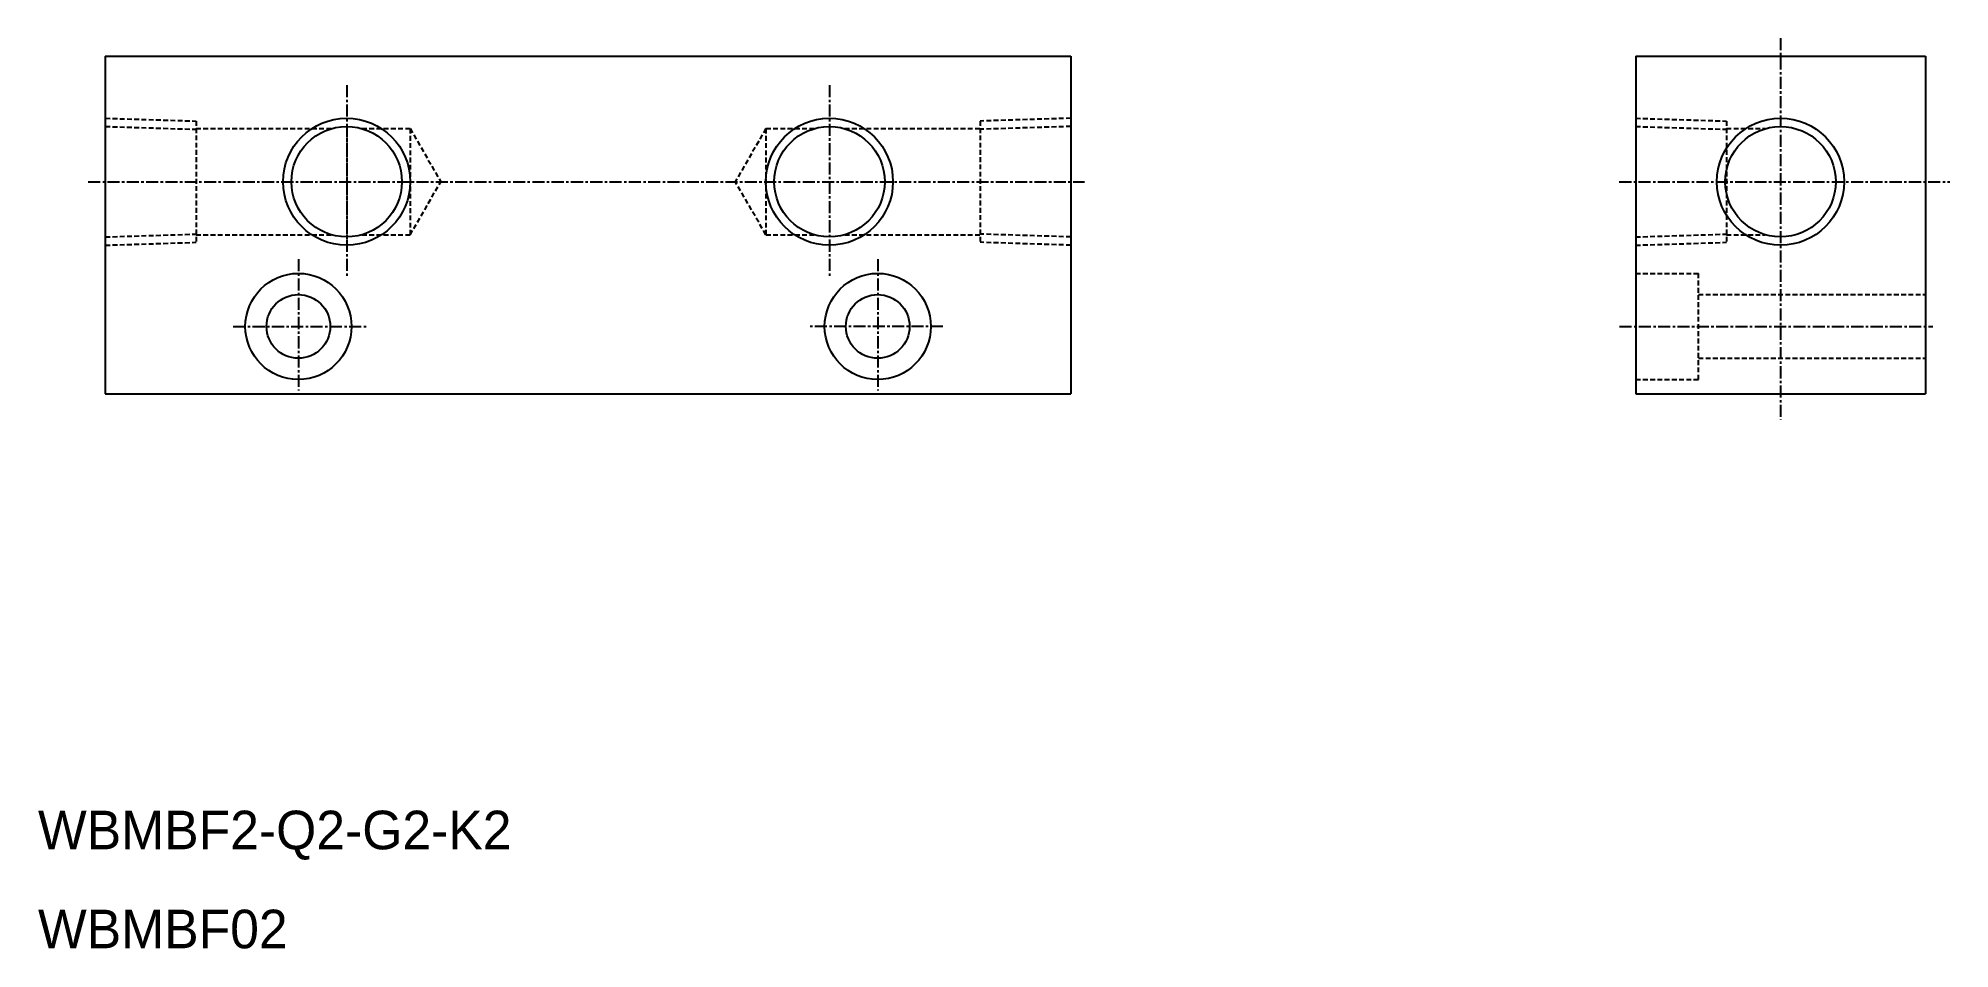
# Model space of a CAD drawing. Extents: x 811 to 1008, y 306 to 401.
import ezdxf

# ---------------------------------------------------------------- set-up
doc = ezdxf.new("R2010")
doc.units = 0
doc.linetypes.add('CENTER', pattern=[2, 1.25, -0.25, 0.25, -0.25])
doc.linetypes.add('DASHED', pattern=[0.75, 0.5, -0.25])
doc.layers.get('0').update_dxf_attribs({"linetype": 'CONTINUOUS'})
doc.layers.add('CENTER', color=1, linetype='CENTER')

msp = doc.modelspace()

# ---------------------------------------------------------------- linework, layer by layer
at = {"color": 7, "linetype": 'CONTINUOUS'}
for p, q in [((817.46, 398.63), (917.46, 398.63)), ((817.46, 398.63), (817.46, 363.63)), ((917.46, 398.63), (917.46, 363.63)), ((975.96, 398.63), (1005.96, 398.63)), ((975.96, 398.63), (975.96, 363.63)), ((1005.96, 398.63), (1005.96, 363.63)), ((817.46, 363.63), (917.46, 363.63)), ((975.96, 363.63), (1005.96, 363.63))]:
    msp.add_line(p, q, dxfattribs=at)
at = {"color": 3, "linetype": 'DASHED'}
for p, q in [((817.46, 392.21), (826.86, 391.92)), ((917.46, 392.21), (908.06, 391.92)), ((975.96, 392.21), (985.36, 391.92)), ((817.46, 391.36), (826.86, 391.06)), ((826.86, 391.92), (826.86, 379.35)), ((826.86, 391.13), (840.88, 391.13)), ((844.04, 391.13), (849.04, 391.13)), ((849.04, 391.13), (849.04, 380.13)), ((849.04, 391.13), (852.21, 385.63)), ((885.88, 391.13), (882.71, 385.63)), ((885.88, 391.13), (885.88, 380.13)), ((885.88, 391.13), (890.88, 391.13)), ((894.04, 391.13), (908.06, 391.13)), ((908.06, 391.92), (908.06, 379.35)), ((917.46, 391.36), (908.06, 391.06)), ((975.96, 391.36), (985.36, 391.06)), ((985.36, 391.92), (985.36, 379.35)), ((985.36, 391.13), (989.38, 391.13)), ((849.04, 380.13), (852.21, 385.63)), ((885.88, 380.13), (882.71, 385.63)), ((817.46, 379.91), (826.86, 380.2)), ((826.86, 380.13), (840.88, 380.13)), ((844.04, 380.13), (849.04, 380.13)), ((885.88, 380.13), (890.88, 380.13)), ((894.04, 380.13), (908.06, 380.13)), ((917.46, 379.91), (908.06, 380.2)), ((975.96, 379.91), (985.36, 380.2)), ((985.36, 380.13), (989.38, 380.13)), ((817.46, 379.05), (826.86, 379.35)), ((917.46, 379.05), (908.06, 379.35)), ((975.96, 379.05), (985.36, 379.35)), ((975.96, 376.13), (982.46, 376.13)), ((982.46, 365.13), (982.46, 376.13)), ((982.46, 373.93), (1005.96, 373.93)), ((982.46, 367.33), (1005.96, 367.33)), ((975.96, 365.13), (982.46, 365.13))]:
    msp.add_line(p, q, dxfattribs=at)
at = {"color": 3, "linetype": 'CONTINUOUS'}
for centre in [(842.46, 385.63), (892.46, 385.63), (990.96, 385.63)]:
    msp.add_circle(centre, 6.58, dxfattribs=at)
at = {"color": 7, "linetype": 'CONTINUOUS'}
for centre, radius in [((842.46, 385.63), 5.72), ((892.46, 385.63), 5.72), ((990.96, 385.63), 5.72), ((837.46, 370.63), 5.5), ((897.46, 370.63), 5.5), ((837.46, 370.63), 3.3), ((897.46, 370.63), 3.3)]:
    msp.add_circle(centre, radius, dxfattribs=at)
at = {"layer": 'CENTER', "color": 1, "linetype": 'CENTER'}
for p, q in [((990.96, 400.5), (990.96, 360.96)), ((842.46, 395.63), (842.46, 375.63)), ((892.46, 395.63), (892.46, 375.63)), ((842.46, 391.45), (842.46, 379.24)), ((815.69, 385.63), (918.89, 385.63)), ((974.26, 385.63), (1008.49, 385.63)), ((837.46, 377.61), (837.46, 363.99)), ((897.46, 377.61), (897.46, 363.99)), ((830.72, 370.63), (844.5, 370.63)), ((904.2, 370.63), (890.42, 370.63)), ((974.29, 370.63), (1006.72, 370.63))]:
    msp.add_line(p, q, dxfattribs=at)

# ---------------------------------------------------------------- texts
at = {"color": 7, "linetype": 'CONTINUOUS'}
for s, p in [('WBMBF2-Q2-G2-K2', (810.49, 316.44)), ('WBMBF02', (810.49, 306.18))]:
    msp.add_text(s, height=4, dxfattribs=at).set_placement(p)

doc.saveas('drawing.dxf')
